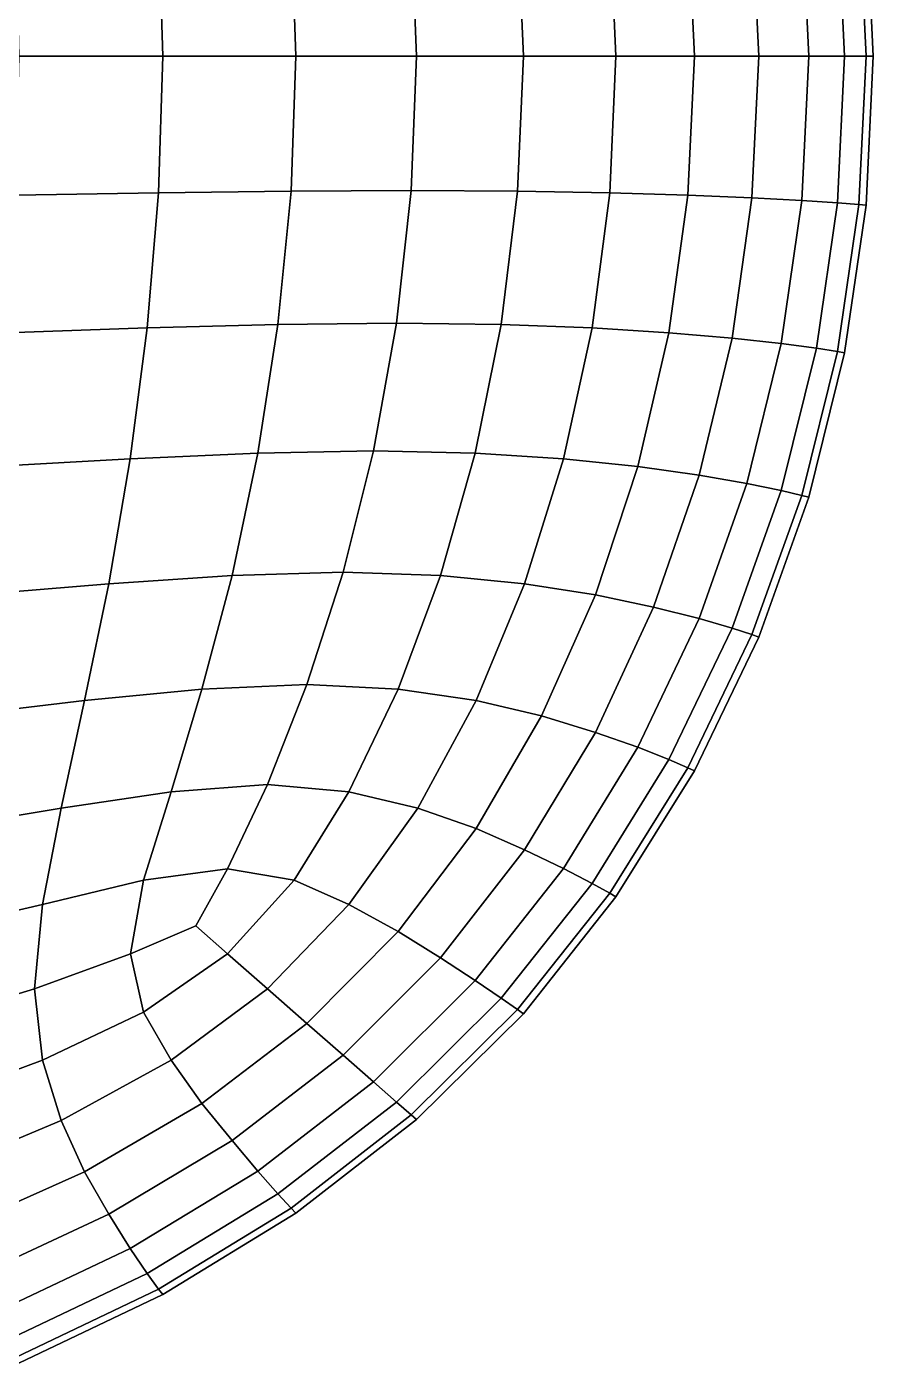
# Model space of a CAD drawing. Header units: millimetres. Extents: x -22.5 to 22.7, y -19.9 to 19.7.
# Drawn here: x 11.23 to 22.68, y -17.78 to 0.3 of the extents above; entities that cross this region are included whole.
import ezdxf

# ---------------------------------------------------------------- set-up
doc = ezdxf.new("R2010")
doc.units = ezdxf.units.MM
doc.layers.add('Bases', color=102, linetype='Continuous')

msp = doc.modelspace()

# ---------------------------------------------------------------- linework, layer by layer
at = {"layer": 'Bases'}
for points in [[(20.174955, 1.782902, 3.90609), (20.262543, -0.100584, 3.911118), (21.132005, -0.100584, 3.697982), (21.040916, 1.818632, 3.693889)], [(20.174955, 1.782902, 1.637182), (21.040916, 1.818632, 1.849383), (21.132005, -0.100584, 1.84529), (20.262543, -0.100584, 1.632154)], [(21.040916, 1.818632, 3.693889), (21.132005, -0.100584, 3.697982), (21.809102, -0.100584, 3.475005), (21.71533, 1.854363, 3.471894)], [(21.040916, 1.818632, 1.849383), (21.71533, 1.854363, 2.071378), (21.809102, -0.100584, 2.068267), (21.132005, -0.100584, 1.84529)], [(21.71533, 1.854363, 3.471894), (21.809102, -0.100584, 3.475005), (22.293357, -0.100584, 3.244649), (22.197697, 1.885626, 3.242555)], [(21.71533, 1.854363, 2.071378), (22.197697, 1.885626, 2.300717), (22.293357, -0.100584, 2.298623), (21.809102, -0.100584, 2.068267)], [(22.197697, 1.885626, 3.242555), (22.293357, -0.100584, 3.244649), (22.584292, -0.100584, 3.009372), (22.487518, 1.907958, 3.00832)], [(22.197697, 1.885626, 2.300717), (22.487518, 1.907958, 2.534952), (22.584292, -0.100584, 2.5339), (22.293357, -0.100584, 2.298623)], [(22.487518, 1.907958, 3.00832), (22.584292, -0.100584, 3.009372), (22.681429, -0.100584, 2.771636), (22.584292, 1.91689, 2.771636)], [(22.487518, 1.907958, 2.534952), (22.584292, 1.91689, 2.771636), (22.681429, -0.100584, 2.771636), (22.584292, -0.100584, 2.5339)], [(13.012658, 1.751639, 4.736913), (11.077504, 1.782902, 4.846134), (11.126163, -0.100584, 4.855184), (13.069799, -0.100584, 4.745514)], [(13.012658, 1.751639, 0.806359), (13.069799, -0.100584, 0.797757), (11.126163, -0.100584, 0.688088), (11.077504, 1.782902, 0.697138)], [(14.805654, 1.729307, 4.608003), (13.012658, 1.751639, 4.736913), (13.069799, -0.100584, 4.745514), (14.870594, -0.100584, 4.616066)], [(14.805654, 1.729307, 0.935269), (14.870594, -0.100584, 0.927206), (13.069799, -0.100584, 0.797757), (13.012658, 1.751639, 0.806359)], [(16.432798, 1.720375, 4.459455), (14.805654, 1.729307, 4.608003), (14.870594, -0.100584, 4.616066), (16.504741, -0.100584, 4.466889)], [(16.432798, 1.720375, 1.083817), (16.504741, -0.100584, 1.076383), (14.870594, -0.100584, 0.927206), (14.805654, 1.729307, 0.935269)], [(16.432798, 1.720375, 4.459455), (16.504741, -0.100584, 4.466889), (17.948433, -0.100584, 4.298032), (17.870396, 1.729307, 4.291321)], [(16.432798, 1.720375, 1.083817), (17.870396, 1.729307, 1.25195), (17.948433, -0.100584, 1.24524), (16.504741, -0.100584, 1.076383)], [(17.870396, 1.729307, 4.291321), (17.948433, -0.100584, 4.298032), (19.201193, -0.100584, 4.111955), (19.117948, 1.751639, 4.10605)], [(17.870396, 1.729307, 1.25195), (19.117948, 1.751639, 1.437221), (19.201193, -0.100584, 1.431317), (17.948433, -0.100584, 1.24524)], [(19.117948, 1.751639, 4.10605), (19.201193, -0.100584, 4.111955), (20.262543, -0.100584, 3.911118), (20.174955, 1.782902, 3.90609)], [(19.117948, 1.751639, 1.437221), (20.174955, 1.782902, 1.637182), (20.262543, -0.100584, 1.632154), (19.201193, -0.100584, 1.431317)], [(13.012658, -1.952807, 4.736913), (13.069799, -0.100584, 4.745514), (11.126163, -0.100584, 4.855184), (11.077504, -1.984071, 4.846134)], [(13.012658, -1.952807, 0.806359), (11.077504, -1.984071, 0.697138), (11.126163, -0.100584, 0.688088), (13.069799, -0.100584, 0.797757)], [(14.805654, -1.930475, 4.608003), (14.870594, -0.100584, 4.616066), (13.069799, -0.100584, 4.745514), (13.012658, -1.952807, 4.736913)], [(14.805654, -1.930475, 0.935269), (13.012658, -1.952807, 0.806359), (13.069799, -0.100584, 0.797757), (14.870594, -0.100584, 0.927206)], [(16.432798, -1.921543, 4.459455), (16.504741, -0.100584, 4.466889), (14.870594, -0.100584, 4.616066), (14.805654, -1.930475, 4.608003)], [(16.432798, -1.921543, 1.083817), (14.805654, -1.930475, 0.935269), (14.870594, -0.100584, 0.927206), (16.504741, -0.100584, 1.076383)], [(16.432798, -1.921543, 4.459455), (17.870396, -1.930475, 4.291321), (17.948433, -0.100584, 4.298032), (16.504741, -0.100584, 4.466889)], [(16.432798, -1.921543, 1.083817), (16.504741, -0.100584, 1.076383), (17.948433, -0.100584, 1.24524), (17.870396, -1.930475, 1.25195)], [(17.870396, -1.930475, 4.291321), (19.117948, -1.952807, 4.10605), (19.201193, -0.100584, 4.111955), (17.948433, -0.100584, 4.298032)], [(17.870396, -1.930475, 1.25195), (17.948433, -0.100584, 1.24524), (19.201193, -0.100584, 1.431317), (19.117948, -1.952807, 1.437221)], [(19.117948, -1.952807, 4.10605), (20.174955, -1.984071, 3.90609), (20.262543, -0.100584, 3.911118), (19.201193, -0.100584, 4.111955)], [(19.117948, -1.952807, 1.437221), (19.201193, -0.100584, 1.431317), (20.262543, -0.100584, 1.632154), (20.174955, -1.984071, 1.637182)], [(20.174955, -1.984071, 3.90609), (21.040916, -2.019801, 3.693889), (21.132005, -0.100584, 3.697982), (20.262543, -0.100584, 3.911118)], [(20.174955, -1.984071, 1.637182), (20.262543, -0.100584, 1.632154), (21.132005, -0.100584, 1.84529), (21.040916, -2.019801, 1.849383)], [(21.040916, -2.019801, 3.693889), (21.71533, -2.055531, 3.471894), (21.809102, -0.100584, 3.475005), (21.132005, -0.100584, 3.697982)], [(21.040916, -2.019801, 1.849383), (21.132005, -0.100584, 1.84529), (21.809102, -0.100584, 2.068267), (21.71533, -2.055531, 2.071378)], [(21.71533, -2.055531, 3.471894), (22.197697, -2.086795, 3.242555), (22.293357, -0.100584, 3.244649), (21.809102, -0.100584, 3.475005)], [(21.71533, -2.055531, 2.071378), (21.809102, -0.100584, 2.068267), (22.293357, -0.100584, 2.298623), (22.197697, -2.086795, 2.300717)], [(22.197697, -2.086795, 3.242555), (22.487518, -2.109126, 3.00832), (22.584292, -0.100584, 3.009372), (22.293357, -0.100584, 3.244649)], [(22.197697, -2.086795, 2.300717), (22.293357, -0.100584, 2.298623), (22.584292, -0.100584, 2.5339), (22.487518, -2.109126, 2.534952)], [(22.487518, -2.109126, 3.00832), (22.584292, -2.118058, 2.771636), (22.681429, -0.100584, 2.771636), (22.584292, -0.100584, 3.009372)], [(22.487518, -2.109126, 2.534952), (22.584292, -0.100584, 2.5339), (22.681429, -0.100584, 2.771636), (22.584292, -2.118058, 2.771636)], [(12.859867, -3.777911, 4.712082), (13.012658, -1.952807, 4.736913), (11.077504, -1.984071, 4.846134), (10.949905, -3.842959, 4.819615)], [(12.859867, -3.777911, 0.83119), (10.949905, -3.842959, 0.723657), (11.077504, -1.984071, 0.697138), (13.012658, -1.952807, 0.806359)], [(14.628539, -3.73115, 4.585134), (14.805654, -1.930475, 4.608003), (13.012658, -1.952807, 4.736913), (12.859867, -3.777911, 4.712082)], [(14.628539, -3.73115, 0.958138), (12.859867, -3.777911, 0.83119), (13.012658, -1.952807, 0.806359), (14.805654, -1.930475, 0.935269)], [(16.232687, -3.712341, 4.438777), (16.432798, -1.921543, 4.459455), (14.805654, -1.930475, 4.608003), (14.628539, -3.73115, 4.585134)], [(16.232687, -3.712341, 1.104494), (14.628539, -3.73115, 0.958138), (14.805654, -1.930475, 0.935269), (16.432798, -1.921543, 1.083817)], [(16.232687, -3.712341, 4.438777), (17.649078, -3.73115, 4.27302), (17.870396, -1.930475, 4.291321), (16.432798, -1.921543, 4.459455)], [(16.232687, -3.712341, 1.104494), (16.432798, -1.921543, 1.083817), (17.870396, -1.930475, 1.25195), (17.649078, -3.73115, 1.270252)], [(17.649078, -3.73115, 4.27302), (18.877644, -3.777911, 4.090263), (19.117948, -1.952807, 4.10605), (17.870396, -1.930475, 4.291321)], [(17.649078, -3.73115, 1.270252), (17.870396, -1.930475, 1.25195), (19.117948, -1.952807, 1.437221), (18.877644, -3.777911, 1.453009)], [(18.877644, -3.777911, 4.090263), (19.918317, -3.842959, 3.892905), (20.174955, -1.984071, 3.90609), (19.117948, -1.952807, 4.10605)], [(18.877644, -3.777911, 1.453009), (19.117948, -1.952807, 1.437221), (20.174955, -1.984071, 1.637182), (19.918317, -3.842959, 1.650367)], [(19.918317, -3.842959, 3.892905), (20.771029, -3.91663, 3.683349), (21.040916, -2.019801, 3.693889), (20.174955, -1.984071, 3.90609)], [(19.918317, -3.842959, 1.650367), (20.174955, -1.984071, 1.637182), (21.040916, -2.019801, 1.849383), (20.771029, -3.91663, 1.859923)], [(20.771029, -3.91663, 3.683349), (21.435711, -3.989256, 3.463994), (21.71533, -2.055531, 3.471894), (21.040916, -2.019801, 3.693889)], [(20.771029, -3.91663, 1.859923), (21.040916, -2.019801, 1.849383), (21.71533, -2.055531, 2.071378), (21.435711, -3.989256, 2.079277)], [(21.435711, -3.989256, 3.463994), (21.911541, -4.052217, 3.237291), (22.197697, -2.086795, 3.242555), (21.71533, -2.055531, 3.471894)], [(21.435711, -3.989256, 2.079277), (21.71533, -2.055531, 2.071378), (22.197697, -2.086795, 2.300717), (21.911541, -4.052217, 2.305981)], [(21.911541, -4.052217, 3.237291), (22.197697, -4.096892, 3.005688), (22.487518, -2.109126, 3.00832), (22.197697, -2.086795, 3.242555)], [(21.911541, -4.052217, 2.305981), (22.197697, -2.086795, 2.300717), (22.487518, -2.109126, 2.534952), (22.197697, -4.096892, 2.537584)], [(22.197697, -4.096892, 3.005688), (22.293357, -4.114657, 2.771636), (22.584292, -2.118058, 2.771636), (22.487518, -2.109126, 3.00832)], [(22.197697, -4.096892, 2.537584), (22.487518, -2.109126, 2.534952), (22.584292, -2.118058, 2.771636), (22.293357, -4.114657, 2.771636)], [(12.630058, -5.548779, 4.671996), (12.859867, -3.777911, 4.712082), (10.949905, -3.842959, 4.819615), (10.761746, -5.652653, 4.776261)], [(12.630058, -5.548779, 0.871275), (10.761746, -5.652653, 0.76701), (10.949905, -3.842959, 0.723657), (12.859867, -3.777911, 0.83119)], [(14.356954, -5.473391, 4.548781), (14.628539, -3.73115, 4.585134), (12.859867, -3.777911, 4.712082), (12.630058, -5.548779, 4.671996)], [(14.356954, -5.473391, 0.99449), (12.630058, -5.548779, 0.871275), (12.859867, -3.777911, 0.83119), (14.628539, -3.73115, 0.958138)], [(15.920128, -5.442818, 4.406481), (16.232687, -3.712341, 4.438777), (14.628539, -3.73115, 4.585134), (14.356954, -5.473391, 4.548781)], [(15.920128, -5.442818, 1.136791), (14.356954, -5.473391, 0.99449), (14.628539, -3.73115, 0.958138), (16.232687, -3.712341, 1.104494)], [(15.920128, -5.442818, 4.406481), (17.297273, -5.473391, 4.244957), (17.649078, -3.73115, 4.27302), (16.232687, -3.712341, 4.438777)], [(15.920128, -5.442818, 1.136791), (16.232687, -3.712341, 1.104494), (17.649078, -3.73115, 1.270252), (17.297273, -5.473391, 1.298315)], [(17.297273, -5.473391, 4.244957), (18.489708, -5.548779, 4.066516), (18.877644, -3.777911, 4.090263), (17.649078, -3.73115, 4.27302)], [(17.297273, -5.473391, 1.298315), (17.649078, -3.73115, 1.270252), (18.877644, -3.777911, 1.453009), (18.489708, -5.548779, 1.476756)], [(18.489708, -5.548779, 4.066516), (19.498752, -5.652653, 3.873463), (19.918317, -3.842959, 3.892905), (18.877644, -3.777911, 4.090263)], [(18.489708, -5.548779, 1.476756), (18.877644, -3.777911, 1.453009), (19.918317, -3.842959, 1.650367), (19.498752, -5.652653, 1.669809)], [(19.498752, -5.652653, 3.873463), (20.325724, -5.768683, 3.668102), (20.771029, -3.91663, 3.683349), (19.918317, -3.842959, 3.892905)], [(19.498752, -5.652653, 1.669809), (19.918317, -3.842959, 1.650367), (20.771029, -3.91663, 1.859923), (20.325724, -5.768683, 1.87517)], [(20.325724, -5.768683, 3.668102), (20.971943, -5.880539, 3.452738), (21.435711, -3.989256, 3.463994), (20.771029, -3.91663, 3.683349)], [(20.325724, -5.768683, 1.87517), (20.771029, -3.91663, 1.859923), (21.435711, -3.989256, 2.079277), (20.971943, -5.880539, 2.090534)], [(20.971943, -5.880539, 3.452738), (21.435711, -5.976065, 3.229872), (21.911541, -4.052217, 3.237291), (21.435711, -3.989256, 3.463994)], [(20.971943, -5.880539, 2.090534), (21.435711, -3.989256, 2.079277), (21.911541, -4.052217, 2.305981), (21.435711, -5.976065, 2.3134)], [(21.435711, -5.976065, 3.229872), (21.71533, -6.043105, 3.002004), (22.197697, -4.096892, 3.005688), (21.911541, -4.052217, 3.237291)], [(21.435711, -5.976065, 2.3134), (21.911541, -4.052217, 2.305981), (22.197697, -4.096892, 2.537584), (21.71533, -6.043105, 2.541268)], [(21.71533, -6.043105, 3.002004), (21.809102, -6.069504, 2.771636), (22.293357, -4.114657, 2.771636), (22.197697, -4.096892, 3.005688)], [(21.71533, -6.043105, 2.541268), (22.197697, -4.096892, 2.537584), (22.293357, -4.114657, 2.771636), (21.809102, -6.069504, 2.771636)], [(12.341863, -7.238292, 4.61763), (12.630058, -5.548779, 4.671996), (10.761746, -5.652653, 4.776261), (10.531409, -7.388553, 4.716705)], [(12.341863, -7.238292, 0.925642), (10.531409, -7.388553, 0.826567), (10.761746, -5.652653, 0.76701), (12.630058, -5.548779, 0.871275)], [(14.008606, -7.127982, 4.500268), (14.356954, -5.473391, 4.548781), (12.630058, -5.548779, 4.671996), (12.341863, -7.238292, 4.61763)], [(14.008606, -7.127982, 1.043004), (12.341863, -7.238292, 0.925642), (12.630058, -5.548779, 0.871275), (14.356954, -5.473391, 0.99449)], [(15.510841, -7.082814, 4.364189), (15.920128, -5.442818, 4.406481), (14.356954, -5.473391, 4.548781), (14.008606, -7.127982, 4.500268)], [(15.510841, -7.082814, 1.179083), (14.008606, -7.127982, 1.043004), (14.356954, -5.473391, 0.99449), (15.920128, -5.442818, 1.136791)], [(15.510841, -7.082814, 4.364189), (16.827775, -7.127982, 4.208962), (17.297273, -5.473391, 4.244957), (15.920128, -5.442818, 4.406481)], [(15.510841, -7.082814, 1.179083), (15.920128, -5.442818, 1.136791), (17.297273, -5.473391, 1.298315), (16.827775, -7.127982, 1.33431)], [(16.827775, -7.127982, 4.208962), (17.963569, -7.238292, 4.036737), (18.489708, -5.548779, 4.066516), (17.297273, -5.473391, 4.244957)], [(16.827775, -7.127982, 1.33431), (17.297273, -5.473391, 1.298315), (18.489708, -5.548779, 1.476756), (17.963569, -7.238292, 1.506535)], [(17.963569, -7.238292, 4.036737), (18.922385, -7.388553, 3.849662), (19.498752, -5.652653, 3.873463), (18.489708, -5.548779, 4.066516)], [(17.963569, -7.238292, 1.506535), (18.489708, -5.548779, 1.476756), (19.498752, -5.652653, 1.669809), (18.922385, -7.388553, 1.69361)], [(18.922385, -7.388553, 3.849662), (19.708383, -7.553572, 3.649886), (20.325724, -5.768683, 3.668102), (19.498752, -5.652653, 3.873463)], [(18.922385, -7.388553, 1.69361), (19.498752, -5.652653, 1.669809), (20.325724, -5.768683, 1.87517), (19.708383, -7.553572, 1.893386)], [(19.708383, -7.553572, 3.649886), (20.325724, -7.708157, 3.439557), (20.971943, -5.880539, 3.452738), (20.325724, -5.768683, 3.668102)], [(19.708383, -7.553572, 1.893386), (20.325724, -5.768683, 1.87517), (20.971943, -5.880539, 2.090534), (20.325724, -7.708157, 2.103715)], [(20.325724, -7.708157, 3.439557), (20.771029, -7.837549, 3.221313), (21.435711, -5.976065, 3.229872), (20.971943, -5.880539, 3.452738)], [(20.325724, -7.708157, 2.103715), (20.971943, -5.880539, 2.090534), (21.435711, -5.976065, 2.3134), (20.771029, -7.837549, 2.321958)], [(20.771029, -7.837549, 3.221313), (21.040916, -7.926991, 2.997794), (21.71533, -6.043105, 3.002004), (21.435711, -5.976065, 3.229872)], [(20.771029, -7.837549, 2.321958), (21.435711, -5.976065, 2.3134), (21.71533, -6.043105, 2.541268), (21.040916, -7.926991, 2.545478)], [(21.040916, -7.926991, 2.997794), (21.132005, -7.961724, 2.771636), (21.809102, -6.069504, 2.771636), (21.71533, -6.043105, 3.002004)], [(21.040916, -7.926991, 2.545478), (21.71533, -6.043105, 2.541268), (21.809102, -6.069504, 2.771636), (21.132005, -7.961724, 2.771636)], [(13.601198, -8.665705, 4.440915), (14.008606, -7.127982, 4.500268), (12.341863, -7.238292, 4.61763), (12.013915, -8.819332, 4.549958)], [(13.601198, -8.665705, 1.102356), (12.013915, -8.819332, 0.993314), (12.341863, -7.238292, 0.925642), (14.008606, -7.127982, 1.043004)], [(15.020545, -8.602167, 4.313526), (15.510841, -7.082814, 4.364189), (14.008606, -7.127982, 4.500268), (13.601198, -8.665705, 4.440915)], [(15.020545, -8.602167, 1.229746), (13.601198, -8.665705, 1.102356), (14.008606, -7.127982, 1.043004), (15.510841, -7.082814, 1.179083)], [(15.020545, -8.602167, 4.313526), (16.253378, -8.665705, 4.166865), (16.827775, -7.127982, 4.208962), (15.510841, -7.082814, 4.364189)], [(15.020545, -8.602167, 1.229746), (15.510841, -7.082814, 1.179083), (16.827775, -7.127982, 1.33431), (16.253378, -8.665705, 1.376407)], [(16.253378, -8.665705, 4.166865), (17.308657, -8.819332, 4.00285), (17.963569, -7.238292, 4.036737), (16.827775, -7.127982, 4.208962)], [(16.253378, -8.665705, 1.376407), (16.827775, -7.127982, 1.33431), (17.963569, -7.238292, 1.506535), (17.308657, -8.819332, 1.540422)], [(12.013915, -8.819332, 4.549958), (12.341863, -7.238292, 4.61763), (10.531409, -7.388553, 4.716705), (10.277272, -9.026063, 4.641579)], [(12.013915, -8.819332, 0.993314), (10.277272, -9.026063, 0.901693), (10.531409, -7.388553, 0.826567), (12.341863, -7.238292, 0.925642)], [(17.308657, -8.819332, 4.00285), (18.19534, -9.026063, 3.823402), (18.922385, -7.388553, 3.849662), (17.963569, -7.238292, 4.036737)], [(17.308657, -8.819332, 1.540422), (17.963569, -7.238292, 1.506535), (18.922385, -7.388553, 1.69361), (18.19534, -9.026063, 1.71987)], [(18.19534, -9.026063, 3.823402), (18.922385, -9.248911, 3.63044), (19.708383, -7.553572, 3.649886), (18.922385, -7.388553, 3.849662)], [(18.19534, -9.026063, 1.71987), (18.922385, -7.388553, 1.69361), (19.708383, -7.553572, 1.893386), (18.922385, -9.248911, 1.912832)], [(18.922385, -9.248911, 3.63044), (19.498752, -9.45089, 3.425884), (20.325724, -7.708157, 3.439557), (19.708383, -7.553572, 3.649886)], [(18.922385, -9.248911, 1.912832), (19.708383, -7.553572, 1.893386), (20.325724, -7.708157, 2.103715), (19.498752, -9.45089, 2.117388)], [(19.498752, -9.45089, 3.425884), (19.918317, -9.615882, 3.212632), (20.771029, -7.837549, 3.221313), (20.325724, -7.708157, 3.439557)], [(19.498752, -9.45089, 2.117388), (20.325724, -7.708157, 2.103715), (20.771029, -7.837549, 2.321958), (19.918317, -9.615882, 2.33064)], [(19.918317, -9.615882, 3.212632), (20.174955, -9.727771, 2.993583), (21.040916, -7.926991, 2.997794), (20.771029, -7.837549, 3.221313)], [(19.918317, -9.615882, 2.33064), (20.771029, -7.837549, 2.321958), (21.040916, -7.926991, 2.545478), (20.174955, -9.727771, 2.549688)], [(20.174955, -9.727771, 2.993583), (20.262543, -9.77044, 2.771636), (21.132005, -7.961724, 2.771636), (21.040916, -7.926991, 2.997794)], [(20.174955, -9.727771, 2.549688), (21.040916, -7.926991, 2.545478), (21.132005, -7.961724, 2.771636), (20.262543, -9.77044, 2.771636)], [(13.185069, -10.050787, 4.372203), (13.601198, -8.665705, 4.440915), (12.013915, -8.819332, 4.549958), (11.697991, -10.271865, 4.468356)], [(13.185069, -10.050787, 1.171068), (11.697991, -10.271865, 1.074915), (12.013915, -8.819332, 0.993314), (13.601198, -8.665705, 1.102356)], [(14.487092, -9.954235, 4.258404), (15.020545, -8.602167, 4.313526), (13.601198, -8.665705, 4.440915), (13.185069, -10.050787, 4.372203)], [(14.487092, -9.954235, 1.284867), (13.185069, -10.050787, 1.171068), (13.601198, -8.665705, 1.102356), (15.020545, -8.602167, 1.229746)], [(14.487092, -9.954235, 4.258404), (15.588403, -10.050787, 4.123866), (16.253378, -8.665705, 4.166865), (15.020545, -8.602167, 4.313526)], [(14.487092, -9.954235, 1.284867), (15.020545, -8.602167, 1.229746), (16.253378, -8.665705, 1.376407), (15.588403, -10.050787, 1.419406)], [(15.588403, -10.050787, 4.123866), (16.518944, -10.271865, 3.970205), (17.308657, -8.819332, 4.00285), (16.253378, -8.665705, 4.166865)], [(15.588403, -10.050787, 1.419406), (16.253378, -8.665705, 1.376407), (17.308657, -8.819332, 1.540422), (16.518944, -10.271865, 1.573066)], [(11.697991, -10.271865, 4.468356), (12.013915, -8.819332, 4.549958), (10.277272, -9.026063, 4.641579), (10.041515, -10.548892, 4.549958)], [(11.697991, -10.271865, 1.074915), (10.041515, -10.548892, 0.993314), (10.277272, -9.026063, 0.901693), (12.013915, -8.819332, 0.993314)], [(16.518944, -10.271865, 3.970205), (17.308657, -10.548892, 3.799041), (18.19534, -9.026063, 3.823402), (17.308657, -8.819332, 4.00285)], [(16.518944, -10.271865, 1.573066), (17.308657, -8.819332, 1.540422), (18.19534, -9.026063, 1.71987), (17.308657, -10.548892, 1.744231)], [(17.308657, -10.548892, 3.799041), (17.963569, -10.836464, 3.612733), (18.922385, -9.248911, 3.63044), (18.19534, -9.026063, 3.823402)], [(17.308657, -10.548892, 1.744231), (18.19534, -9.026063, 1.71987), (18.922385, -9.248911, 1.912832), (17.963569, -10.836464, 1.930538)], [(17.963569, -10.836464, 3.612733), (18.489708, -11.089177, 3.413644), (19.498752, -9.45089, 3.425884), (18.922385, -9.248911, 3.63044)], [(17.963569, -10.836464, 1.930538), (18.922385, -9.248911, 1.912832), (19.498752, -9.45089, 2.117388), (18.489708, -11.089177, 2.129628)], [(18.489708, -11.089177, 3.413644), (18.877644, -11.290692, 3.204967), (19.918317, -9.615882, 3.212632), (19.498752, -9.45089, 3.425884)], [(18.489708, -11.089177, 2.129628), (19.498752, -9.45089, 2.117388), (19.918317, -9.615882, 2.33064), (18.877644, -11.290692, 2.338305)], [(18.877644, -11.290692, 3.204967), (19.117948, -11.424672, 2.989899), (20.174955, -9.727771, 2.993583), (19.918317, -9.615882, 3.212632)], [(18.877644, -11.290692, 2.338305), (19.918317, -9.615882, 2.33064), (20.174955, -9.727771, 2.549688), (19.117948, -11.424672, 2.553373)], [(19.117948, -11.424672, 2.989899), (19.201193, -11.474778, 2.771636), (20.262543, -9.77044, 2.771636), (20.174955, -9.727771, 2.993583)], [(19.117948, -11.424672, 2.553373), (20.174955, -9.727771, 2.549688), (20.262543, -9.77044, 2.771636), (19.201193, -11.474778, 2.771636)], [(12.810557, -11.247453, 4.295611), (13.185069, -10.050787, 4.372203), (11.697991, -10.271865, 4.468356), (11.445872, -11.575856, 4.372203)], [(12.810557, -11.247453, 1.247661), (11.445872, -11.575856, 1.171068), (11.697991, -10.271865, 1.074915), (13.185069, -10.050787, 1.171068)], [(13.948334, -11.092374, 4.202734), (14.487092, -9.954235, 4.258404), (13.185069, -10.050787, 4.372203), (12.810557, -11.247453, 4.295611)], [(13.948334, -11.092374, 1.340538), (12.810557, -11.247453, 1.247661), (13.185069, -10.050787, 1.171068), (14.487092, -9.954235, 1.284867)], [(13.948334, -11.092374, 4.202734), (14.847169, -11.247453, 4.085167), (15.588403, -10.050787, 4.123866), (14.487092, -9.954235, 4.258404)], [(13.948334, -11.092374, 1.340538), (14.487092, -9.954235, 1.284867), (15.588403, -10.050787, 1.419406), (14.847169, -11.247453, 1.458105)], [(14.847169, -11.247453, 4.085167), (15.588403, -11.575856, 3.944154), (16.518944, -10.271865, 3.970205), (15.588403, -10.050787, 4.123866)], [(14.847169, -11.247453, 1.458105), (15.588403, -10.050787, 1.419406), (16.518944, -10.271865, 1.573066), (15.588403, -11.575856, 1.599118)], [(11.445872, -11.575856, 4.372203), (11.697991, -10.271865, 4.468356), (10.041515, -10.548892, 4.549958), (9.866317, -11.940751, 4.440915)], [(11.445872, -11.575856, 1.171068), (9.866317, -11.940751, 1.102356), (10.041515, -10.548892, 0.993314), (11.697991, -10.271865, 1.074915)], [(15.588403, -11.575856, 3.944154), (16.253378, -11.940751, 3.780938), (17.308657, -10.548892, 3.799041), (16.518944, -10.271865, 3.970205)], [(15.588403, -11.575856, 1.599118), (16.518944, -10.271865, 1.573066), (17.308657, -10.548892, 1.744231), (16.253378, -11.940751, 1.762334)], [(16.253378, -11.940751, 3.780938), (16.827775, -12.297999, 3.599735), (17.963569, -10.836464, 3.612733), (17.308657, -10.548892, 3.799041)], [(16.253378, -11.940751, 1.762334), (17.308657, -10.548892, 1.744231), (17.963569, -10.836464, 1.930538), (16.827775, -12.297999, 1.943537)], [(16.827775, -12.297999, 3.599735), (17.297273, -12.603459, 3.40476), (18.489708, -11.089177, 3.413644), (17.963569, -10.836464, 3.612733)], [(16.827775, -12.297999, 1.943537), (17.963569, -10.836464, 1.930538), (18.489708, -11.089177, 2.129628), (17.297273, -12.603459, 2.138512)], [(13.517023, -11.86694, 4.158167), (13.948334, -11.092374, 4.202734), (12.810557, -11.247453, 4.295611), (12.633704, -12.245148, 4.202734)], [(13.517023, -11.86694, 1.385105), (12.633704, -12.245148, 1.340538), (12.810557, -11.247453, 1.247661), (13.948334, -11.092374, 1.340538)], [(13.517023, -11.86694, 4.158167), (13.948334, -12.245148, 4.066893), (14.847169, -11.247453, 4.085167), (13.948334, -11.092374, 4.202734)], [(13.517023, -11.86694, 1.385105), (13.948334, -11.092374, 1.340538), (14.847169, -11.247453, 1.458105), (13.948334, -12.245148, 1.476379)], [(17.297273, -12.603459, 3.40476), (17.649078, -12.841607, 3.199457), (18.877644, -11.290692, 3.204967), (18.489708, -11.089177, 3.413644)], [(17.297273, -12.603459, 2.138512), (18.489708, -11.089177, 2.129628), (18.877644, -11.290692, 2.338305), (17.649078, -12.841607, 2.343815)], [(12.633704, -12.245148, 4.202734), (12.810557, -11.247453, 4.295611), (11.445872, -11.575856, 4.372203), (11.335764, -12.717575, 4.258404)], [(12.633704, -12.245148, 1.340538), (11.335764, -12.717575, 1.284867), (11.445872, -11.575856, 1.171068), (12.810557, -11.247453, 1.247661)], [(13.948334, -12.245148, 4.066893), (14.487092, -12.717575, 3.932776), (15.588403, -11.575856, 3.944154), (14.847169, -11.247453, 4.085167)], [(13.948334, -12.245148, 1.476379), (14.847169, -11.247453, 1.458105), (15.588403, -11.575856, 1.599118), (14.487092, -12.717575, 1.610496)], [(17.649078, -12.841607, 3.199457), (17.870396, -12.996916, 2.987268), (19.117948, -11.424672, 2.989899), (18.877644, -11.290692, 3.204967)], [(17.649078, -12.841607, 2.343815), (18.877644, -11.290692, 2.338305), (19.117948, -11.424672, 2.553373), (17.870396, -12.996916, 2.556004)], [(17.870396, -12.996916, 2.987268), (17.948433, -13.053861, 2.771636), (19.201193, -11.474778, 2.771636), (19.117948, -11.424672, 2.989899)], [(17.870396, -12.996916, 2.556004), (19.117948, -11.424672, 2.553373), (19.201193, -11.474778, 2.771636), (17.948433, -13.053861, 2.771636)], [(11.335764, -12.717575, 4.258404), (11.445872, -11.575856, 4.372203), (9.866317, -11.940751, 4.440915), (9.793858, -13.185349, 4.313526)], [(11.335764, -12.717575, 1.284867), (9.793858, -13.185349, 1.229746), (9.866317, -11.940751, 1.102356), (11.445872, -11.575856, 1.171068)], [(14.487092, -12.717575, 3.932776), (15.020545, -13.185349, 3.77345), (16.253378, -11.940751, 3.780938), (15.588403, -11.575856, 3.944154)], [(14.487092, -12.717575, 1.610496), (15.588403, -11.575856, 1.599118), (16.253378, -11.940751, 1.762334), (15.020545, -13.185349, 1.769821)], [(13.517023, -11.86694, 4.158167), (12.633704, -12.245148, 4.202734), (12.810557, -13.033319, 4.085167), (13.948334, -12.245148, 4.066893)], [(13.517023, -11.86694, 1.385105), (13.948334, -12.245148, 1.476379), (12.810557, -13.033319, 1.458105), (12.633704, -12.245148, 1.340538)], [(15.020545, -13.185349, 3.77345), (15.510841, -13.61528, 3.594412), (16.827775, -12.297999, 3.599735), (16.253378, -11.940751, 3.780938)], [(15.020545, -13.185349, 1.769821), (16.253378, -11.940751, 1.762334), (16.827775, -12.297999, 1.943537), (15.510841, -13.61528, 1.94886)], [(12.633704, -12.245148, 4.202734), (11.335764, -12.717575, 4.258404), (11.445872, -13.683293, 4.123866), (12.810557, -13.033319, 4.085167)], [(12.633704, -12.245148, 1.340538), (12.810557, -13.033319, 1.458105), (11.445872, -13.683293, 1.419406), (11.335764, -12.717575, 1.284867)], [(13.948334, -12.245148, 4.066893), (12.810557, -13.033319, 4.085167), (13.185069, -13.683293, 3.944154), (14.487092, -12.717575, 3.932776)], [(13.948334, -12.245148, 1.476379), (14.487092, -12.717575, 1.610496), (13.185069, -13.683293, 1.599118), (12.810557, -13.033319, 1.458105)], [(15.510841, -13.61528, 3.594412), (15.920128, -13.974176, 3.401157), (17.297273, -12.603459, 3.40476), (16.827775, -12.297999, 3.599735)], [(15.510841, -13.61528, 1.94886), (16.827775, -12.297999, 1.943537), (17.297273, -12.603459, 2.138512), (15.920128, -13.974176, 2.142115)], [(15.920128, -13.974176, 3.401157), (16.232687, -14.248253, 3.19724), (17.649078, -12.841607, 3.199457), (17.297273, -12.603459, 3.40476)], [(15.920128, -13.974176, 2.142115), (17.297273, -12.603459, 2.138512), (17.649078, -12.841607, 2.343815), (16.232687, -14.248253, 2.346031)], [(11.335764, -12.717575, 4.258404), (9.793858, -13.185349, 4.313526), (9.866317, -14.266398, 4.166865), (11.445872, -13.683293, 4.123866)], [(11.335764, -12.717575, 1.284867), (11.445872, -13.683293, 1.419406), (9.866317, -14.266398, 1.376407), (9.793858, -13.185349, 1.229746)], [(14.487092, -12.717575, 3.932776), (13.185069, -13.683293, 3.944154), (13.601198, -14.266398, 3.780938), (15.020545, -13.185349, 3.77345)], [(14.487092, -12.717575, 1.610496), (15.020545, -13.185349, 1.769821), (13.601198, -14.266398, 1.762334), (13.185069, -13.683293, 1.599118)], [(16.232687, -14.248253, 3.19724), (16.432798, -14.423727, 2.986215), (17.870396, -12.996916, 2.987268), (17.649078, -12.841607, 3.199457)], [(16.232687, -14.248253, 2.346031), (17.649078, -12.841607, 2.343815), (17.870396, -12.996916, 2.556004), (16.432798, -14.423727, 2.557057)], [(16.432798, -14.423727, 2.986215), (16.504741, -14.486813, 2.771636), (17.948433, -13.053861, 2.771636), (17.870396, -12.996916, 2.987268)], [(16.432798, -14.423727, 2.557057), (17.870396, -12.996916, 2.556004), (17.948433, -13.053861, 2.771636), (16.504741, -14.486813, 2.771636)], [(12.810557, -13.033319, 4.085167), (11.445872, -13.683293, 4.123866), (11.697991, -14.499267, 3.970205), (13.185069, -13.683293, 3.944154)], [(12.810557, -13.033319, 1.458105), (13.185069, -13.683293, 1.599118), (11.697991, -14.499267, 1.573066), (11.445872, -13.683293, 1.419406)], [(15.020545, -13.185349, 3.77345), (13.601198, -14.266398, 3.780938), (14.008606, -14.770075, 3.599735), (15.510841, -13.61528, 3.594412)], [(15.020545, -13.185349, 1.769821), (15.510841, -13.61528, 1.94886), (14.008606, -14.770075, 1.943537), (13.601198, -14.266398, 1.762334)], [(11.445872, -13.683293, 4.123866), (9.866317, -14.266398, 4.166865), (10.041515, -15.191751, 4.00285), (11.697991, -14.499267, 3.970205)], [(11.445872, -13.683293, 1.419406), (11.697991, -14.499267, 1.573066), (10.041515, -15.191751, 1.540422), (9.866317, -14.266398, 1.376407)], [(13.185069, -13.683293, 3.944154), (11.697991, -14.499267, 3.970205), (12.013915, -15.191751, 3.799041), (13.601198, -14.266398, 3.780938)], [(13.185069, -13.683293, 1.599118), (13.601198, -14.266398, 1.762334), (12.013915, -15.191751, 1.744231), (11.697991, -14.499267, 1.573066)], [(15.510841, -13.61528, 3.594412), (14.008606, -14.770075, 3.599735), (14.356954, -15.181769, 3.40476), (15.920128, -13.974176, 3.401157)], [(15.510841, -13.61528, 1.94886), (15.920128, -13.974176, 2.142115), (14.356954, -15.181769, 2.138512), (14.008606, -14.770075, 1.943537)], [(15.920128, -13.974176, 3.401157), (14.356954, -15.181769, 3.40476), (14.628539, -15.49026, 3.199457), (16.232687, -14.248253, 3.19724)], [(15.920128, -13.974176, 2.142115), (16.232687, -14.248253, 2.346031), (14.628539, -15.49026, 2.343815), (14.356954, -15.181769, 2.138512)], [(13.601198, -14.266398, 3.780938), (12.013915, -15.191751, 3.799041), (12.341863, -15.766031, 3.612733), (14.008606, -14.770075, 3.599735)], [(13.601198, -14.266398, 1.762334), (14.008606, -14.770075, 1.943537), (12.341863, -15.766031, 1.930538), (12.013915, -15.191751, 1.744231)], [(16.232687, -14.248253, 3.19724), (14.628539, -15.49026, 3.199457), (14.805654, -15.684329, 2.987268), (16.432798, -14.423727, 2.986215)], [(16.232687, -14.248253, 2.346031), (16.432798, -14.423727, 2.557057), (14.805654, -15.684329, 2.556004), (14.628539, -15.49026, 2.343815)], [(16.432798, -14.423727, 2.986215), (14.805654, -15.684329, 2.987268), (14.870594, -15.752759, 2.771636), (16.504741, -14.486813, 2.771636)], [(16.432798, -14.423727, 2.557057), (16.504741, -14.486813, 2.771636), (14.870594, -15.752759, 2.771636), (14.805654, -15.684329, 2.556004)], [(11.697991, -14.499267, 3.970205), (10.041515, -15.191751, 4.00285), (10.277272, -15.969266, 3.823402), (12.013915, -15.191751, 3.799041)], [(11.697991, -14.499267, 1.573066), (12.013915, -15.191751, 1.744231), (10.277272, -15.969266, 1.71987), (10.041515, -15.191751, 1.540422)], [(14.008606, -14.770075, 3.599735), (12.341863, -15.766031, 3.612733), (12.630058, -16.227392, 3.413644), (14.356954, -15.181769, 3.40476)], [(14.008606, -14.770075, 1.943537), (14.356954, -15.181769, 2.138512), (12.630058, -16.227392, 2.129628), (12.341863, -15.766031, 1.930538)], [(14.356954, -15.181769, 3.40476), (12.630058, -16.227392, 3.413644), (12.859867, -16.567566, 3.204967), (14.628539, -15.49026, 3.199457)], [(14.356954, -15.181769, 2.138512), (14.628539, -15.49026, 2.343815), (12.859867, -16.567566, 2.338305), (12.630058, -16.227392, 2.129628)], [(12.013915, -15.191751, 3.799041), (10.277272, -15.969266, 3.823402), (10.531409, -16.606799, 3.63044), (12.341863, -15.766031, 3.612733)], [(12.013915, -15.191751, 1.744231), (12.341863, -15.766031, 1.930538), (10.531409, -16.606799, 1.912832), (10.277272, -15.969266, 1.71987)], [(14.628539, -15.49026, 3.199457), (12.859867, -16.567566, 3.204967), (13.012658, -16.778284, 2.989899), (14.805654, -15.684329, 2.987268)], [(14.628539, -15.49026, 2.343815), (14.805654, -15.684329, 2.556004), (13.012658, -16.778284, 2.553373), (12.859867, -16.567566, 2.338305)], [(14.805654, -15.684329, 2.987268), (13.012658, -16.778284, 2.989899), (13.069799, -16.85128, 2.771636), (14.870594, -15.752759, 2.771636)], [(14.805654, -15.684329, 2.556004), (14.870594, -15.752759, 2.771636), (13.069799, -16.85128, 2.771636), (13.012658, -16.778284, 2.553373)], [(12.341863, -15.766031, 3.612733), (10.531409, -16.606799, 3.63044), (10.761746, -17.112204, 3.425884), (12.630058, -16.227392, 3.413644)], [(12.341863, -15.766031, 1.930538), (12.630058, -16.227392, 2.129628), (10.761746, -17.112204, 2.117388), (10.531409, -16.606799, 1.912832)], [(12.630058, -16.227392, 3.413644), (10.761746, -17.112204, 3.425884), (10.949905, -17.480112, 3.212632), (12.859867, -16.567566, 3.204967)], [(12.630058, -16.227392, 2.129628), (12.859867, -16.567566, 2.338305), (10.949905, -17.480112, 2.33064), (10.761746, -17.112204, 2.117388)], [(12.859867, -16.567566, 3.204967), (10.949905, -17.480112, 3.212632), (11.077504, -17.705153, 2.993583), (13.012658, -16.778284, 2.989899)], [(12.859867, -16.567566, 2.338305), (13.012658, -16.778284, 2.553373), (11.077504, -17.705153, 2.549688), (10.949905, -17.480112, 2.33064)], [(13.012658, -16.778284, 2.989899), (11.077504, -17.705153, 2.993583), (11.126163, -17.781957, 2.771636), (13.069799, -16.85128, 2.771636)], [(13.012658, -16.778284, 2.553373), (13.069799, -16.85128, 2.771636), (11.126163, -17.781957, 2.771636), (11.077504, -17.705153, 2.549688)]]:
    msp.add_3dface(points, dxfattribs=at)

doc.saveas('drawing.dxf')
